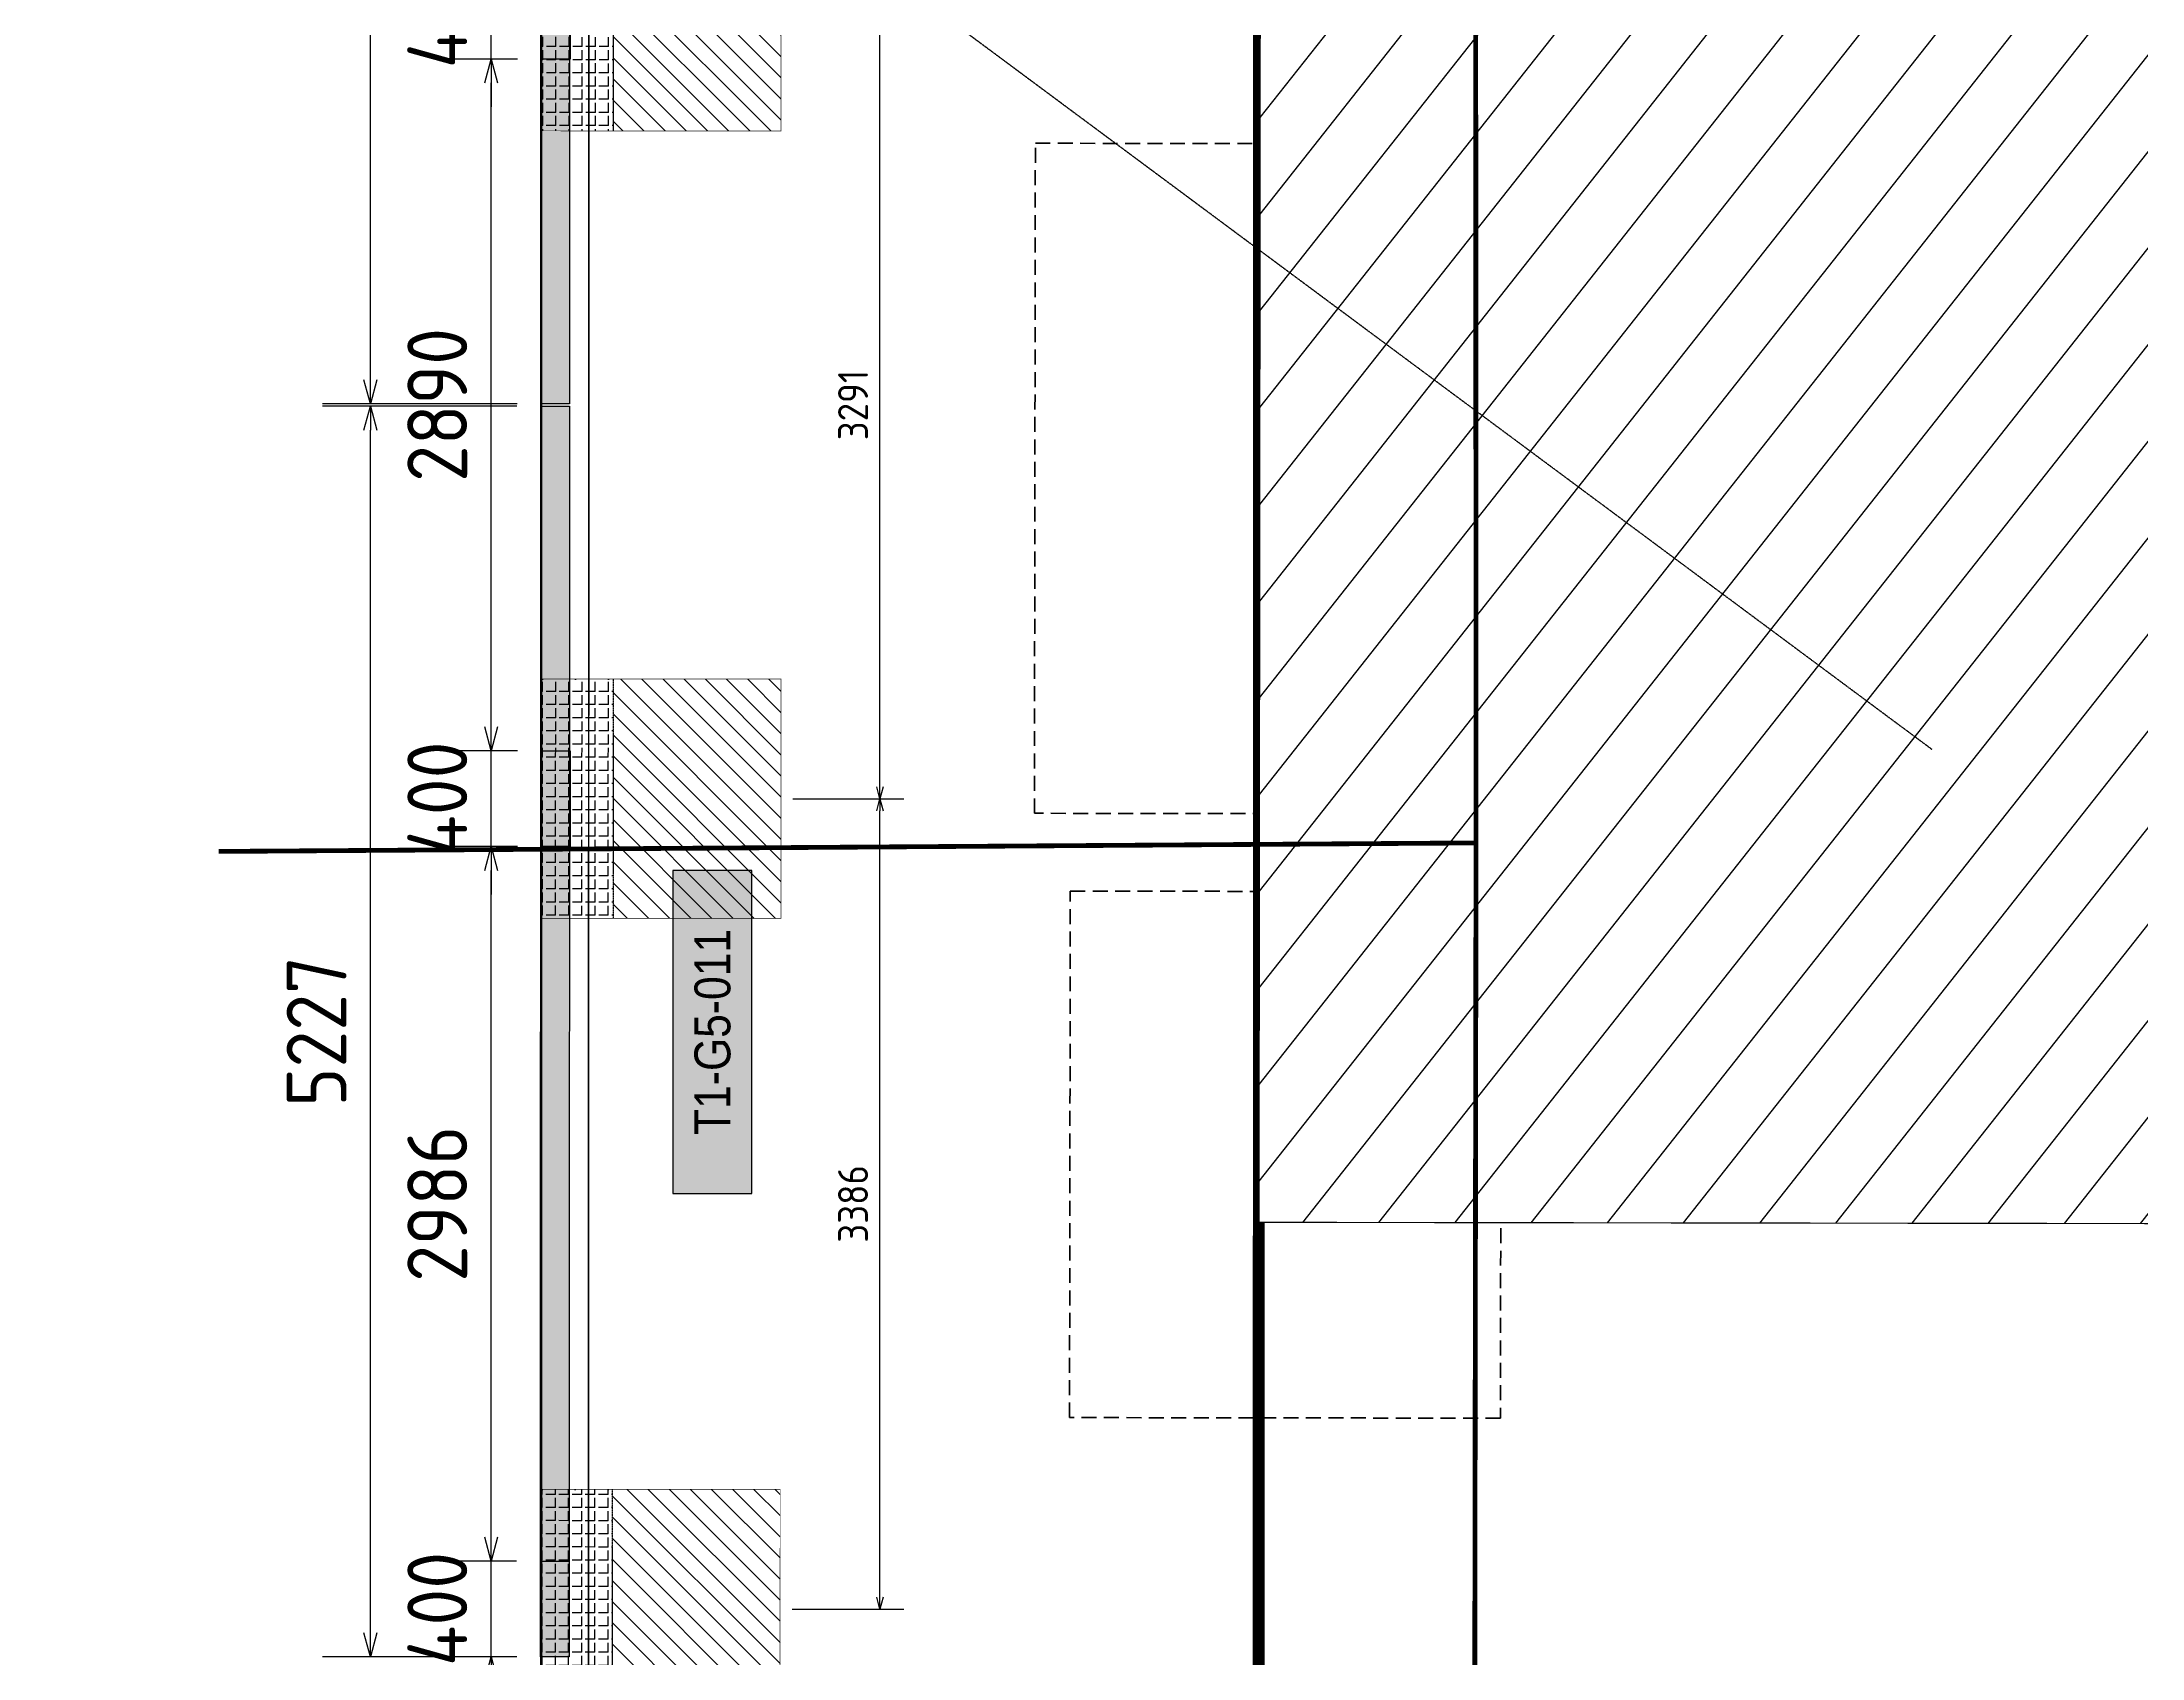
# Model space of a CAD drawing. Header units: centimetres. Extents: x -6122352 to 4157695, y -1694241 to 1947892.
# Drawn here: x 39366 to 48139, y -195069 to -188316 of the extents above; entities that cross this region are included whole.
import ezdxf
from ezdxf.enums import TextEntityAlignment as Align
from ezdxf.xclip import XClip

# ---------------------------------------------------------------- set-up
doc = ezdxf.new("R2010")
doc.units = ezdxf.units.CM
doc.header["$MEASUREMENT"] = 0
doc.header["$XCLIPFRAME"] = 2
doc.header["$PDMODE"] = 66
doc.header["$PDSIZE"] = 100
for name, pattern in [('DASHED2', [0.375, 0.25, -0.125]), ('XR-AR-END-SETTING OUT PLAN$0$23261-XR-AR-SI-GF$0$HIDDEN', [0.375, 0.25, -0.125]), ('XR-AR-END-SETTING OUT PLAN$0$23585-XR-AR-END-GROUND FLOOR$0$23261-XR-AR-SI-GF$0$HIDDEN', [0.375, 0.25, -0.125]), ('XR-AR-END-SETTING OUT PLAN$0$23585-XR-AR-END-GROUND FLOOR$0$945-4P-1-101-GROUND FLOOR PLAN$0$XR-MIDDLE-GROUND FLOOR PLAN$0$HIDDEN2', [0.1875, 0.125, -0.0625]), ('XR-AR-END-SETTING OUT PLAN$0$23585-XR-AR-END-GROUND FLOOR$0$XR-END-GROUND FLOOR PLAN$0$HIDDEN2', [0.1875, 0.125, -0.0625])]:
    doc.linetypes.add(name, pattern=pattern)
for name, color, linetype in [('23585-XR-AR-BOUNDARY WALLS AND SETBACKS$0$setback', 7, 'XR-AR-END-SETTING OUT PLAN$0$23261-XR-AR-SI-GF$0$HIDDEN'), ('@MI-MEP', 7, 'Continuous'), ('@MI-REF LAYER', 7, 'Continuous'), ('@MI-TYPE-01', 30, 'Continuous'), ('@MI-TYPE-02', 6, 'Continuous'), ('A-GLASS HATCH', 7, 'Continuous'), ('B_TH', 7, 'Continuous'), ('PANEL-TAGS', 7, 'Continuous'), ('XR-AR-END-SETTING OUT PLAN$0$23585-XR-AR-END-GROUND FLOOR$0$A-Flor-Strs', 1, 'Continuous')]:
    doc.layers.add(name, color=color, linetype=linetype)
doc.layers.add('23585-XR-AR-DAMAC PLOT LIMITS$0$1-End units', color=7, linetype='Continuous', lineweight=5, true_color=0xf8991e)
doc.layers.add('23585-XR-AR-DAMAC PLOT LIMITS$0$1-Open Space', color=7, linetype='Continuous', lineweight=5, true_color=0x90cf5a)
for name, color, linetype, lineweight in [('@ Foundations', 4, 'DASHED2', 50), ('A-ANNO-TEXT', 3, 'Continuous', 25), ('XR-AR-END-SETTING OUT PLAN$0$23585-XR-AR-END-GROUND FLOOR$0$A-DOOR-FULL', 1, 'Continuous', 9), ('XR-AR-END-SETTING OUT PLAN$0$23585-XR-AR-END-GROUND FLOOR$0$A-FLOR-OVHD', 9, 'XR-AR-END-SETTING OUT PLAN$0$23585-XR-AR-END-GROUND FLOOR$0$23261-XR-AR-SI-GF$0$HIDDEN', 15), ('XR-AR-END-SETTING OUT PLAN$0$23585-XR-AR-END-GROUND FLOOR$0$A-GLAZ-SILL', 8, 'Continuous', 5), ('XR-AR-END-SETTING OUT PLAN$0$23585-XR-AR-END-GROUND FLOOR$0$A-GLAZ-WNDO', 232, 'Continuous', 9), ('XR-AR-END-SETTING OUT PLAN$0$23585-XR-AR-END-GROUND FLOOR$0$A-WALL', 7, 'Continuous', 30), ('XR-AR-END-SETTING OUT PLAN$0$23585-XR-AR-END-GROUND FLOOR$0$S-COLS', 51, 'Continuous', 40), ('XR-AR-END-SETTING OUT PLAN$0$23585-XR-AR-END-GROUND FLOOR$0$S-COLS-PATT', 8, 'Continuous', 5)]:
    doc.layers.add(name, color=color, linetype=linetype, lineweight=lineweight)
doc.styles.add('PANELTAG_STYLE', font='arial.ttf')
doc.styles.add('Schueco-BEMSTIL', font='isocpeur.ttf', dxfattribs={"width": 0.9})
doc.styles.get("Standard").update_dxf_attribs({"font": 'arial.ttf'})
doc.dimstyles.new('LEADER', dxfattribs={"dimtxt": 0.18, "dimasz": 0.25, "dimexe": 0.18, "dimexo": 0.0625, "dimgap": 0.09, "dimtad": 0, "dimtih": 1, "dimtoh": 1, "dimdec": 4, "dimzin": 0, "dimdsep": 46, "dimtxsty": 'Standard', "dimblk": 'DOT', "dimcen": 0.09, "dimadec": 0, "dimazin": 0, "dimtfac": 1, "dimtdec": 4, "dimtofl": 0, "dimtmove": 0, "dimatfit": 3, "dimldrblk": 'DOT', "dimfxl": 1, "dimtolj": 1, "dimtzin": 0, "dimarcsym": 0})
doc.dimstyles.new('MI- JWC-TXT-2.5 MM', dxfattribs={"dimscale": 1.5, "dimtxt": 2.5, "dimasz": 1, "dimexe": 2, "dimexo": 1, "dimgap": 1, "dimtad": 1, "dimdec": 0, "dimdsep": 46, "dimtxsty": 'Schueco-BEMSTIL', "dimblk": 'OPEN30', "dimcen": 0, "dimdle": 2, "dimclrd": 140, "dimclre": 8, "dimclrt": 40, "dimadec": 0, "dimazin": 2, "dimtfac": 1, "dimtdec": 0, "dimtix": 1, "dimtmove": 2, "dimatfit": 3, "dimldrblk": 'OPEN', "dimfxl": 2, "dimlwd": -1, "dimlwe": -1, "dimarcsym": 0})

# ---------------------------------------------------------------- blocks, each defined once
blk = doc.blocks.new('23585-XR-AR-BOUNDARY WALLS AND SETBACKS')
at = {"layer": '23585-XR-AR-BOUNDARY WALLS AND SETBACKS$0$setback', "ltscale": 40, "const_width": 0.05}
blk.add_lwpolyline([(496575.5293, 2768805.4338, 0.020985), (496571.6135, 2768800.4393, 0.020001), (496568.2822, 2768795.3879), (496552.8072, 2768809.568), (496552.91, 2768809.6802), (496556.9634, 2768814.104), (496561.1181, 2768818.6385)], format="xyb", close=True, dxfattribs=at)
at = {"layer": '@MI-TYPE-01'}
blk.add_line((496567.9855, 2768791.862), (496548.7775, 2768809.4628), dxfattribs=at)
blk.add_lwpolyline([(496522.7663, 2768816.7485), (496540.535, 2768800.4673), (496546.7172, 2768807.2143), (496548.6424, 2768809.3153), (496567.8869, 2768791.6811, -0.000695), (496567.9855, 2768791.862)], format="xyb", dxfattribs=at)
blk = doc.blocks.new('A$C9d9485f6')
at = {"layer": 'A-ANNO-TEXT', "rotation": 312.4881850805905}
blk.add_blockref('23585-XR-AR-BOUNDARY WALLS AND SETBACKS', (-2377088.5348, -1504219.2521), dxfattribs=at)
blk = doc.blocks.new('23585-XR-AR-DAMAC PLOT LIMITS')
at = {"layer": '23585-XR-AR-DAMAC PLOT LIMITS$0$1-End units', "color": 251, "true_color": 0x636466}
blk.add_lwpolyline([(496572.8317, 2768799.5641, 0.031399), (496567.8869, 2768791.6811), (496548.5687, 2768809.3829), (496550.6981, 2768811.7069), (496554.7515, 2768816.1307)], format="xyb", close=True, dxfattribs=at)
at = {"layer": '23585-XR-AR-DAMAC PLOT LIMITS$0$1-Open Space', "color": 251, "true_color": 0x636466}
blk.add_lwpolyline([(496546.6435, 2768807.2819), (496548.5687, 2768809.3829), (496567.8869, 2768791.6811), (496567.4747, 2768790.9189), (496561.8047, 2768789.0107, 0.008585), (496545.5431, 2768796.2463), (496542.7337, 2768797.4295, 0.002468), (496538.0041, 2768799.3807, 0.002036), (496526.7415, 2768803.9017), (496528.9801, 2768809.5705), (496523.3059, 2768811.8093), (496521.0673, 2768806.1393), (496521.0575, 2768806.1431), (496519.4407, 2768813.1193), (496522.7663, 2768816.7485), (496540.4613, 2768800.5349)], format="xyb", close=True, dxfattribs=at)
blk = doc.blocks.new('A$Cf093b529')
at = {"layer": 'A-ANNO-TEXT'}
blk.add_blockref('23585-XR-AR-DAMAC PLOT LIMITS', (-495391.9901, -2768603.4419), dxfattribs=at)
blk = doc.blocks.new('A$Ca0a19fb5')
at = {"color": 1, "true_color": 0xeb0000, "const_width": 0.008}
blk.add_lwpolyline([(18.3021, 0.0228), (18.3316, -23.9774), (17.9681, -23.9778, 0.029706), (9.1822, -24.511, 0.031399), (0.0316, -26.202), (0, 0), (3.152, 0.0039), (9.152, 0.0113)], format="xyb", close=True, dxfattribs=at)
blk = doc.blocks.new('*U35')
for points in [[(91, 0), (41, 0), (41, 1021), (91, 1021)], [(0, 0), (38, 0), (38, -50), (50, -50), (50, -250), (0, -250)], [(1100, 0), (1062, 0), (1062, -50), (1050, -50), (1050, -250), (1100, -250)]]:
    blk.add_lwpolyline(points, close=True)
at = {"color": 8, "linetype": 'XR-AR-END-SETTING OUT PLAN$0$23585-XR-AR-END-GROUND FLOOR$0$XR-END-GROUND FLOOR PLAN$0$HIDDEN2'}
blk.add_arc((41, 0), 1021, 0, 90, dxfattribs=at)
at = {"layer": 'XR-AR-END-SETTING OUT PLAN$0$23585-XR-AR-END-GROUND FLOOR$0$A-GLAZ-SILL', "linetype": 'XR-AR-END-SETTING OUT PLAN$0$23585-XR-AR-END-GROUND FLOOR$0$945-4P-1-101-GROUND FLOOR PLAN$0$XR-MIDDLE-GROUND FLOOR PLAN$0$HIDDEN2', "ltscale": 3}
blk.add_lwpolyline([(0, 0), (1100, 0), (1100, -250), (0, -250)], close=True, dxfattribs=at)
blk = doc.blocks.new('*U37')
for points in [[(91, 0), (41, 0), (41, 1021), (91, 1021)], [(0, 0), (38, 0), (38, -50), (50, -50), (50, -110), (0, -110)], [(1100, 0), (1062, 0), (1062, -50), (1050, -50), (1050, -110), (1100, -110)]]:
    blk.add_lwpolyline(points, close=True)
at = {"color": 8, "linetype": 'XR-AR-END-SETTING OUT PLAN$0$23585-XR-AR-END-GROUND FLOOR$0$XR-END-GROUND FLOOR PLAN$0$HIDDEN2'}
blk.add_arc((41, 0), 1021, 0, 90, dxfattribs=at)
at = {"layer": 'XR-AR-END-SETTING OUT PLAN$0$23585-XR-AR-END-GROUND FLOOR$0$A-GLAZ-SILL', "linetype": 'XR-AR-END-SETTING OUT PLAN$0$23585-XR-AR-END-GROUND FLOOR$0$945-4P-1-101-GROUND FLOOR PLAN$0$XR-MIDDLE-GROUND FLOOR PLAN$0$HIDDEN2', "ltscale": 3}
blk.add_lwpolyline([(0, 0), (1100, 0), (1100, -110), (0, -110)], close=True, dxfattribs=at)
blk = doc.blocks.new('XR-AR-END-SETTING OUT PLAN$0$23585-XR-AR-END-GROUND FLOOR$0$A$C75a8815d')
at = {"layer": 'XR-AR-END-SETTING OUT PLAN$0$23585-XR-AR-END-GROUND FLOOR$0$S-COLS', "color": 252, "lineweight": 30}
for points in [[(0, 3500), (0, 2700), (250, 2700), (250, 3500)], [(0, 0), (0, 550), (250, 550), (250, 0)]]:
    blk.add_lwpolyline(points, close=True, dxfattribs=at)
blk = doc.blocks.new('XR-AR-END-SETTING OUT PLAN')
at = {"layer": 'XR-AR-END-SETTING OUT PLAN$0$23585-XR-AR-END-GROUND FLOOR$0$A-FLOR-OVHD', "color": 8}
blk.add_line((3200.1, 10250), (3200.1, 9000), dxfattribs=at)
at = {"layer": 'XR-AR-END-SETTING OUT PLAN$0$23585-XR-AR-END-GROUND FLOOR$0$A-FLOR-OVHD', "color": 8, "ltscale": 5}
for p, q in [((4150.1, 9210.3), (3250.2, 9610.4)), ((3250.2, 9210.3), (4150.1, 9610.4))]:
    blk.add_line(p, q, dxfattribs=at)
blk.add_lwpolyline([(3250.2, 9210.3), (4150.1, 9210.3), (4150.1, 9610.4), (3250.2, 9610.4)], close=True, dxfattribs=at)
at = {"layer": 'XR-AR-END-SETTING OUT PLAN$0$23585-XR-AR-END-GROUND FLOOR$0$A-Flor-Strs', "color": 8}
for p, q in [((3000.1, 10250), (3000.1, 9000)), ((3300.1, 10250), (3300.1, 9000)), ((3300.1, 9550), (3171.4, 9681.5)), ((3000.1, 9550), (3300.1, 9550)), ((3300.1, 9550), (3171.4, 9418.5))]:
    blk.add_line(p, q, dxfattribs=at)
at = {"layer": 'XR-AR-END-SETTING OUT PLAN$0$23585-XR-AR-END-GROUND FLOOR$0$A-GLAZ-SILL', "color": 8}
blk.add_line((3250.1, 6050), (3250.1, 8200), dxfattribs=at)
at = {"layer": 'XR-AR-END-SETTING OUT PLAN$0$23585-XR-AR-END-GROUND FLOOR$0$A-GLAZ-WNDO', "color": 8}
for p, q in [((3000.1, 8200), (3000.1, 8150)), ((3150.1, 8200), (3150.1, 8150)), ((3150.1, 6100), (3150.1, 8200)), ((3150.1, 8150), (3000.1, 8150)), ((3000.1, 7448), (3000.1, 7498)), ((3000.1, 7498), (3150.1, 7498)), ((3150.1, 7498), (3150.1, 7448)), ((3150.1, 7448), (3000.1, 7448)), ((3000.1, 6747), (3000.1, 6797)), ((3000.1, 6797), (3150.1, 6797)), ((3150.1, 6797), (3150.1, 6747)), ((3150.1, 6747), (3000.1, 6747)), ((3000.1, 6050), (3000.1, 6100)), ((3000.1, 6100), (3150.1, 6100)), ((3150.1, 6100), (3150.1, 6050)), ((3000.1, 6050), (3250.1, 6050))]:
    blk.add_line(p, q, dxfattribs=at)
for points in [[(3250.1, 8200), (3000.1, 8200)], [(3000.1, 7498), (3000.1, 8150)], [(3050.1, 8150), (3050.1, 7498)], [(3000.1, 6100), (3000.1, 7448)], [(3050.1, 7448), (3050.1, 6797)], [(3050.1, 6747), (3050.1, 6100)]]:
    blk.add_lwpolyline(points, dxfattribs=at)
at = {"layer": 'XR-AR-END-SETTING OUT PLAN$0$23585-XR-AR-END-GROUND FLOOR$0$A-WALL', "color": 8}
for points in [[(9250.1, 6650), (9050.1, 6650), (9050.1, 8750), (6850.1, 8750), (6850.1, 8700), (6750.1, 8700), (6750.1, 8750), (6650.1, 8750), (6650.1, 8850), (6950.1, 8850), (6950.1, 8900), (7050.1, 8900), (7050.1, 8850), (9050.1, 8850), (9050.1, 10350), (7050.1, 10350), (7050.1, 9800), (6950.1, 9800), (6950.1, 10550), (7050.1, 10550), (7050.1, 10450), (9050.1, 10450), (9049.9, 19523.4), (9250, 19523.4)], [(4790.1, 8750), (3250.1, 8750), (3250.1, 8200), (3000.1, 8200), (3000.1, 9000), (4540.1, 9000), (4540.1, 9050), (4790.1, 9050)], [(5650.1, 8750), (4790.1, 8750), (4790.1, 8850), (5650.1, 8850)], [(3250.1, 5750), (3250.1, 5750), (3250.1, 6050), (3000.1, 6050), (3000.1, 5500), (3250.1, 5500)], [(3250.1, 5500), (7760.1, 5500), (7760.1, 5750), (3250.1, 5750)]]:
    blk.add_lwpolyline(points, close=True, dxfattribs=at)
blk.add_lwpolyline([(3850.1, 10500), (5750.1, 10500), (5750.1, 10250), (4790.1, 10250), (4790.1, 10150), (4540.1, 10150), (4540.1, 10250), (3000.1, 10250), (3000.1, 12000), (3250.1, 12000), (3250.1, 11100), (3850.1, 11100), (3850.1, 10500)], dxfattribs=at)
at = {"layer": 'XR-AR-END-SETTING OUT PLAN$0$23585-XR-AR-END-GROUND FLOOR$0$A-DOOR-FULL', "color": 8, "xscale": -1, "rotation": 270}
blk.add_blockref('*U35', (4790.1, 9050), dxfattribs=at)
at = {"layer": 'XR-AR-END-SETTING OUT PLAN$0$23585-XR-AR-END-GROUND FLOOR$0$A-DOOR-FULL', "color": 8, "xscale": 0.9090909090912127, "yscale": 0.9090909090912127, "zscale": 0.9090909090912127, "rotation": 179.9999999999999}
blk.add_blockref('*U37', (6650.1, 8750), dxfattribs=at)
at = {"layer": 'XR-AR-END-SETTING OUT PLAN$0$23585-XR-AR-END-GROUND FLOOR$0$S-COLS-PATT', "color": 8}
blk.add_blockref('XR-AR-END-SETTING OUT PLAN$0$23585-XR-AR-END-GROUND FLOOR$0$A$C75a8815d', (3000.1, 5500), dxfattribs=at)
blk = doc.blocks.new('END UNIT')
at = {"xscale": 0.001, "yscale": 0.001, "zscale": 0.001}
blk.add_blockref('XR-AR-END-SETTING OUT PLAN', (-9.1502, 0), dxfattribs=at)
blk = doc.blocks.new('TH')
blk.add_blockref('END UNIT', (499491.2348, 2769954.4035))
blk = doc.blocks.new('23585-XR-AR-MALDIVE-3$0$TH')
at = {"layer": 'B_TH', "xscale": 1.000038466017846, "yscale": 1.000038466017846, "zscale": 1.000038466017846}
blk.add_blockref('TH', (-19.213, -106.5491), dxfattribs=at)
at = {"layer": '@ Foundations', "linetype": 'DASHED2', "ltscale": 0.25}
for points in [[(499486.2598, 2769961.6041), (499484.1598, 2769961.6041), (499484.1598, 2769964.4041), (499486.2598, 2769964.4041)], [(499486.1101, 2769959.0791), (499484.3101, 2769959.0791), (499484.3101, 2769961.2791), (499486.1101, 2769961.2791)]]:
    blk.add_lwpolyline(points, close=True, dxfattribs=at)
blk = doc.blocks.new('_Dot')
at = {"color": 0, "linetype": 'ByBlock', "lineweight": -2}
blk.add_line((-0.5, 0), (-1, 0), dxfattribs=at)
at = {"color": 0, "linetype": 'ByBlock', "const_width": 0.5}
blk.add_lwpolyline([(-0.25, 0, 1), (0.25, 0, 1)], format="xyb", close=True, dxfattribs=at)
blk = doc.blocks.new('A$Ccde8a8ae')
at = {"color": 1, "true_color": 0xeb0000, "const_width": 0.008}
blk.add_lwpolyline([(18.3021, 0.0228), (18.3316, -23.9774), (17.9681, -23.9778, 0.029706), (9.1822, -24.511, 0.031399), (0.0316, -26.202), (0, 0), (3.152, 0.0039), (9.152, 0.0113)], format="xyb", close=True, dxfattribs=at)
blk = doc.blocks.new('RCC COPING')
at = {"layer": '@MI-TYPE-01', "transparency": 33554679}
h = blk.add_hatch(color=8, dxfattribs=at)
h.dxf.hatch_style = 1
h.paths.add_polyline_path([(60, 200), (-60, 200), (-60, -200), (60, -200)])
at = {"layer": '@MI-TYPE-01', "color": 30}
blk.add_lwpolyline([(-60, 200), (60, 200), (60, -200), (-60, -200)], close=True, dxfattribs=at)
blk = doc.blocks.new('T1-FOOTING')
at = {"transparency": 33554679}
h = blk.add_hatch(dxfattribs=at)
h.set_pattern_fill('ANGLE', color=256, scale=500)
h.set_pattern_definition([(0, (0, 0), (0, 137.5), [100, -37.5]), (90, (0, 0), (-137.5, 8e-15), [100, -37.5])])
h.paths.add_polyline_path([(-500, -300), (500, -300), (500, 0), (-500, 0)])
h.paths.add_polyline_path([(-499.75, -299.75), (499.75, -299.75), (499.75, -0.25), (-499.75, -0.25)], flags=16)
h = blk.add_hatch(dxfattribs=at)
h.set_pattern_fill('ANGLE', color=8, scale=200)
h.set_pattern_definition([(0, (0, 0), (0, 55), [40, -15]), (90, (0, 0), (-55, 3e-15), [40, -15])])
h.paths.add_polyline_path([(500, -300), (500, 0), (-500, 0), (-500, -300)])
h = blk.add_hatch(dxfattribs=at)
h.set_pattern_fill('ANSI31', color=8, scale=500)
h.paths.add_polyline_path([(500, -1000), (500, -300), (-500, -300), (-500, -1000)])
at = {"layer": '@MI-TYPE-01', "color": 240, "linetype": 'DASHED2', "true_color": 0xed1f24}
blk.add_line((-500, -300), (500, -300), dxfattribs=at)
at = {"layer": '@MI-TYPE-01', "color": 240, "true_color": 0xed1f24, "const_width": 2.5}
blk.add_lwpolyline([(-500, 0), (500, 0), (500, -1000), (-500, -1000)], close=True, dxfattribs=at)
blk = doc.blocks.new('_Open30')
at = {"color": 0, "linetype": 'ByBlock', "lineweight": -2}
for p, q in [((-1, 0.268), (0, 0)), ((0, 0), (-1, -0.268)), ((0, 0), (-1, 0))]:
    blk.add_line(p, q, dxfattribs=at)
blk = doc.blocks.new('*D3576')
at = {"layer": '@MI-TYPE-02', "color": 8, "transparency": 16777216}
for p, q in [((41350.2, -189837.2), (40538.2, -189837.2)), ((41349.2, -195063.7), (40538.2, -195063.7))]:
    blk.add_line(p, q, dxfattribs=at)
at = {"layer": '@MI-TYPE-02', "color": 140, "transparency": 16777216}
blk.add_line((40738.2, -194963.7), (40738.2, -189937.2), dxfattribs=at)
at = {"layer": 'Defpoints', "color": 0, "transparency": 16777216}
for p in [(40738.2, -189837.2), (41450.2, -189837.2), (41449.2, -195063.7)]:
    blk.add_point(p, dxfattribs=at)
at = {"layer": '@MI-TYPE-02', "color": 140, "transparency": 16777216, "xscale": 100, "yscale": 100, "zscale": 100}
for p, rotation in [((40738.2, -189837.2), 90), ((40738.2, -195063.7), 270)]:
    blk.add_blockref('_Open30', p, dxfattribs=dict(at, rotation=rotation))
at = {"layer": '@MI-TYPE-02', "color": 40, "transparency": 16777216, "insert": (40513.2, -192450.5), "char_height": 250, "attachment_point": 5, "rotation": 90, "style": 'Schueco-BEMSTIL'}
blk.add_mtext('5227', dxfattribs=at)
blk = doc.blocks.new('_Open')
at = {"color": 0, "linetype": 'ByBlock', "lineweight": -2}
for p, q in [((-1, 0.2), (0, 0)), ((-1, -0.2), (0, 0)), ((0, 0), (-1, 0))]:
    blk.add_line(p, q, dxfattribs=at)
blk = doc.blocks.new('*D3577')
at = {"layer": '@MI-TYPE-02', "color": 8, "transparency": 16777216}
for p, q in [((41353.6, -184696.5), (40538.2, -184696.5)), ((41351.2, -189827.2), (40538.2, -189827.2))]:
    blk.add_line(p, q, dxfattribs=at)
at = {"layer": '@MI-TYPE-02', "color": 140, "transparency": 16777216}
blk.add_line((40738.2, -189727.2), (40738.2, -184796.5), dxfattribs=at)
at = {"layer": 'Defpoints', "color": 0, "transparency": 16777216}
for p in [(40738.2, -184696.5), (41453.6, -184696.5), (41451.2, -189827.2)]:
    blk.add_point(p, dxfattribs=at)
at = {"layer": '@MI-TYPE-02', "color": 140, "transparency": 16777216, "xscale": 100, "yscale": 100, "zscale": 100}
for p, rotation in [((40738.2, -184696.5), 90), ((40738.2, -189827.2), 270)]:
    blk.add_blockref('_Open30', p, dxfattribs=dict(at, rotation=rotation))
at = {"layer": '@MI-TYPE-02', "color": 40, "transparency": 16777216, "insert": (40513.2, -187261.8), "char_height": 250, "attachment_point": 5, "rotation": 90, "style": 'Schueco-BEMSTIL'}
blk.add_mtext('5131', dxfattribs=at)
blk = doc.blocks.new('*D3582')
at = {"layer": '@MI-TYPE-02', "color": 140, "transparency": 16777216}
for p, q in [((41242.6, -194563.7), (41242.6, -194463.7)), ((41242.6, -195063.7), (41242.6, -194663.7)), ((41242.6, -195163.7), (41242.6, -195263.7))]:
    blk.add_line(p, q, dxfattribs=at)
at = {"layer": '@MI-TYPE-02', "color": 8, "transparency": 16777216}
for p, q in [((41349.3, -194663.7), (41042.6, -194663.7)), ((41349.7, -195063.7), (41042.6, -195063.7))]:
    blk.add_line(p, q, dxfattribs=at)
at = {"layer": 'Defpoints', "color": 0, "transparency": 16777216}
for p in [(41242.6, -194663.7), (41449.3, -194663.7), (41449.7, -195063.7)]:
    blk.add_point(p, dxfattribs=at)
at = {"layer": '@MI-TYPE-02', "color": 140, "transparency": 16777216, "xscale": 100, "yscale": 100, "zscale": 100}
for p, rotation in [((41242.6, -194663.7), 270), ((41242.6, -195063.7), 90)]:
    blk.add_blockref('_Open30', p, dxfattribs=dict(at, rotation=rotation))
at = {"layer": '@MI-TYPE-02', "color": 40, "transparency": 16777216, "insert": (41017.6, -194863.7), "char_height": 250, "attachment_point": 5, "rotation": 90, "style": 'Schueco-BEMSTIL'}
blk.add_mtext('400', dxfattribs=at)
blk = doc.blocks.new('*D3583')
at = {"layer": '@MI-TYPE-02', "color": 8, "transparency": 16777216}
for p, q in [((41353.2, -191677.4), (41042.6, -191677.4)), ((41349.3, -194663.7), (41042.6, -194663.7))]:
    blk.add_line(p, q, dxfattribs=at)
at = {"layer": '@MI-TYPE-02', "color": 140, "transparency": 16777216}
blk.add_line((41242.6, -194563.7), (41242.6, -191777.4), dxfattribs=at)
at = {"layer": 'Defpoints', "color": 0, "transparency": 16777216}
for p in [(41242.6, -191677.4), (41453.2, -191677.4), (41449.3, -194663.7)]:
    blk.add_point(p, dxfattribs=at)
at = {"layer": '@MI-TYPE-02', "color": 140, "transparency": 16777216, "xscale": 100, "yscale": 100, "zscale": 100}
for p, rotation in [((41242.6, -191677.4), 90), ((41242.6, -194663.7), 270)]:
    blk.add_blockref('_Open30', p, dxfattribs=dict(at, rotation=rotation))
at = {"layer": '@MI-TYPE-02', "color": 40, "transparency": 16777216, "insert": (41017.6, -193170.6), "char_height": 250, "attachment_point": 5, "rotation": 90, "style": 'Schueco-BEMSTIL'}
blk.add_mtext('2986', dxfattribs=at)
blk = doc.blocks.new('*D3584')
at = {"layer": '@MI-TYPE-02', "color": 140, "transparency": 16777216}
for p, q in [((41242.6, -191177.4), (41242.6, -191077.4)), ((41242.6, -191677.4), (41242.6, -191277.4)), ((41242.6, -191777.4), (41242.6, -191877.4))]:
    blk.add_line(p, q, dxfattribs=at)
at = {"layer": '@MI-TYPE-02', "color": 8, "transparency": 16777216}
for p, q in [((41353.4, -191277.4), (41042.6, -191277.4)), ((41353.2, -191677.4), (41042.6, -191677.4))]:
    blk.add_line(p, q, dxfattribs=at)
at = {"layer": 'Defpoints', "color": 0, "transparency": 16777216}
for p in [(41242.6, -191277.4), (41453.4, -191277.4), (41453.2, -191677.4)]:
    blk.add_point(p, dxfattribs=at)
at = {"layer": '@MI-TYPE-02', "color": 140, "transparency": 16777216, "xscale": 100, "yscale": 100, "zscale": 100}
for p, rotation in [((41242.6, -191277.4), 270), ((41242.6, -191677.4), 90)]:
    blk.add_blockref('_Open30', p, dxfattribs=dict(at, rotation=rotation))
at = {"layer": '@MI-TYPE-02', "color": 40, "transparency": 16777216, "insert": (41017.6, -191477.4), "char_height": 250, "attachment_point": 5, "rotation": 90, "style": 'Schueco-BEMSTIL'}
blk.add_mtext('400', dxfattribs=at)
blk = doc.blocks.new('*D3585')
at = {"layer": '@MI-TYPE-02', "color": 8, "transparency": 16777216}
for p, q in [((41353.3, -188386.9), (41042.6, -188386.9)), ((41353.4, -191277.4), (41042.6, -191277.4))]:
    blk.add_line(p, q, dxfattribs=at)
at = {"layer": '@MI-TYPE-02', "color": 140, "transparency": 16777216}
blk.add_line((41242.6, -191177.4), (41242.6, -188486.9), dxfattribs=at)
at = {"layer": 'Defpoints', "color": 0, "transparency": 16777216}
for p in [(41242.6, -188386.9), (41453.3, -188386.9), (41453.4, -191277.4)]:
    blk.add_point(p, dxfattribs=at)
at = {"layer": '@MI-TYPE-02', "color": 140, "transparency": 16777216, "xscale": 100, "yscale": 100, "zscale": 100}
for p, rotation in [((41242.6, -188386.9), 90), ((41242.6, -191277.4), 270)]:
    blk.add_blockref('_Open30', p, dxfattribs=dict(at, rotation=rotation))
at = {"layer": '@MI-TYPE-02', "color": 40, "transparency": 16777216, "insert": (41017.6, -189832.2), "char_height": 250, "attachment_point": 5, "rotation": 90, "style": 'Schueco-BEMSTIL'}
blk.add_mtext('2890', dxfattribs=at)
blk = doc.blocks.new('*D3586')
at = {"layer": '@MI-TYPE-02', "color": 140, "transparency": 16777216}
for p, q in [((41242.6, -187886.9), (41242.6, -187786.9)), ((41242.6, -188386.9), (41242.6, -187986.9)), ((41242.6, -188486.9), (41242.6, -188586.9))]:
    blk.add_line(p, q, dxfattribs=at)
at = {"layer": '@MI-TYPE-02', "color": 8, "transparency": 16777216}
for p, q in [((41352.9, -187986.9), (41042.6, -187986.9)), ((41353.3, -188386.9), (41042.6, -188386.9))]:
    blk.add_line(p, q, dxfattribs=at)
at = {"layer": 'Defpoints', "color": 0, "transparency": 16777216}
for p in [(41242.6, -187986.9), (41452.9, -187986.9), (41453.3, -188386.9)]:
    blk.add_point(p, dxfattribs=at)
at = {"layer": '@MI-TYPE-02', "color": 140, "transparency": 16777216, "xscale": 100, "yscale": 100, "zscale": 100}
for p, rotation in [((41242.6, -187986.9), 270), ((41242.6, -188386.9), 90)]:
    blk.add_blockref('_Open30', p, dxfattribs=dict(at, rotation=rotation))
at = {"layer": '@MI-TYPE-02', "color": 40, "transparency": 16777216, "insert": (41017.6, -188186.9), "char_height": 250, "attachment_point": 5, "rotation": 90, "style": 'Schueco-BEMSTIL'}
blk.add_mtext('400', dxfattribs=at)
blk = doc.blocks.new('*D3643')
at = {"layer": '@MI-TYPE-01', "color": 8, "transparency": 16777216}
for p, q in [((42503.3, -191477.8), (42967, -191477.8)), ((42499.8, -194864.1), (42967, -194864.1))]:
    blk.add_line(p, q, dxfattribs=at)
at = {"layer": '@MI-TYPE-01', "color": 140, "transparency": 16777216}
blk.add_line((42867, -194814.1), (42867, -191527.8), dxfattribs=at)
at = {"layer": 'Defpoints', "color": 0, "transparency": 16777216}
for p in [(42453.3, -191477.8), (42867, -191477.8), (42449.8, -194864.1)]:
    blk.add_point(p, dxfattribs=at)
at = {"layer": '@MI-TYPE-01', "color": 140, "transparency": 16777216, "xscale": 50, "yscale": 50, "zscale": 50}
for p, rotation in [((42867, -191477.8), 90), ((42867, -194864.1), 270)]:
    blk.add_blockref('_Open30', p, dxfattribs=dict(at, rotation=rotation))
at = {"layer": '@MI-TYPE-01', "color": 40, "transparency": 16777216, "insert": (42754.5, -193170.9), "char_height": 125, "attachment_point": 5, "rotation": 90, "style": 'Schueco-BEMSTIL'}
blk.add_mtext('3386', dxfattribs=at)
blk = doc.blocks.new('*D3644')
at = {"layer": '@MI-TYPE-01', "color": 8, "transparency": 16777216}
for p, q in [((42003.4, -188187.1), (42967, -188187.1)), ((42503.3, -191477.8), (42967, -191477.8))]:
    blk.add_line(p, q, dxfattribs=at)
at = {"layer": '@MI-TYPE-01', "color": 140, "transparency": 16777216}
blk.add_line((42867, -191427.8), (42867, -188237.1), dxfattribs=at)
at = {"layer": 'Defpoints', "color": 0, "transparency": 16777216}
for p in [(41953.4, -188187.1), (42867, -188187.1), (42453.3, -191477.8)]:
    blk.add_point(p, dxfattribs=at)
at = {"layer": '@MI-TYPE-01', "color": 140, "transparency": 16777216, "xscale": 50, "yscale": 50, "zscale": 50}
for p, rotation in [((42867, -188187.1), 90), ((42867, -191477.8), 270)]:
    blk.add_blockref('_Open30', p, dxfattribs=dict(at, rotation=rotation))
at = {"layer": '@MI-TYPE-01', "color": 40, "transparency": 16777216, "insert": (42754.5, -189832.5), "char_height": 125, "attachment_point": 5, "rotation": 90, "style": 'Schueco-BEMSTIL'}
blk.add_mtext('3291', dxfattribs=at)
blk = doc.blocks.new('PANELTAG')
at = {"layer": 'PANEL-TAGS', "color": 1}
blk.add_lwpolyline([(-13.5, -3.3), (13.5, -3.3), (13.5, 3.3), (-13.5, 3.3)], close=True, dxfattribs=at)
at = {"layer": 'PANEL-TAGS', "color": 40, "true_color": 0xffd700}
blk.add_solid([(-13.5, -3.3), (13.5, -3.3), (-13.5, 3.3), (13.5, 3.3)], dxfattribs=at)
at = {"layer": 'PANEL-TAGS', "color": 5, "style": 'PANELTAG_STYLE', "width": 0.85}
blk.add_attdef('TAGNO', text='', height=3, dxfattribs=at).set_placement((0, 0), align=Align.MIDDLE)

msp = doc.modelspace()

# ---------------------------------------------------------------- hatches: boundary and pattern name
at = {"layer": 'A-GLASS HATCH'}
h = msp.add_hatch(color=30, dxfattribs=at)
h.dxf.hatch_style = 1
h.paths.add_polyline_path([(41450.23544, -189827.21692), (41451.14579, -184696.4565), (41571.14578, -184696.47777), (41570.23544, -189827.23819)])
h = msp.add_hatch(color=30, dxfattribs=at)
h.dxf.hatch_style = 1
h.paths.add_polyline_path([(41449.19211, -195063.72981), (41450.23544, -189837.21559), (41570.23544, -189837.23952), (41569.1921, -195063.75374)])

# ---------------------------------------------------------------- linework, layer by layer
at = {"layer": '@MI-TYPE-02', "color": 30}
for points in [[(41450.23544, -189827.21692), (41451.14579, -184696.4565), (41571.14578, -184696.47777), (41570.23544, -189827.23819)], [(41449.19211, -195063.72981), (41450.23544, -189837.21559), (41570.23544, -189837.23952), (41569.1921, -195063.75374)]]:
    msp.add_lwpolyline(points, close=True, dxfattribs=at)
at = {"layer": '@MI-TYPE-02', "color": 94}
msp.add_lwpolyline([(41450.23544, -189837.21559), (41570.23544, -189837.23952)], dxfattribs=at)

# ---------------------------------------------------------------- block references
at = {"layer": '@MI-MEP', "color": 10, "xscale": 1000, "yscale": 1000, "zscale": 1000, "rotation": 359.919269632221}
msp.add_blockref('A$Ca0a19fb5', (41454.21327, -174755.44223), dxfattribs=at)
at = {"layer": '@MI-REF LAYER', "xscale": 1000, "yscale": 1000, "zscale": 1000}
msp.add_blockref('A$C9d9485f6', (-23958.95046, 48155.57226), dxfattribs=at)
at = {"layer": '@MI-REF LAYER', "xscale": 1000, "yscale": 1000, "zscale": 1000, "rotation": 312.4882903633292}
msp.add_blockref('A$Cf093b529', (-891608.73293, 539022.72011), dxfattribs=at)
at = {"layer": '@MI-TYPE-01', "rotation": 359.9898439714728}
for p in [(41512.83657, -188186.95518), (41512.74749, -191477.44289), (41509.22756, -194863.74178)]:
    msp.add_blockref('RCC COPING', p, dxfattribs=at)

# ---------------------------------------------------------------- dimensions: what is measured, and where the dimension line sits
at = {"layer": '@MI-TYPE-02', "color": 94}
for base, p1, p2, picture, middle in [((40738.24357, -184696.45693), (41451.16237, -189827.21708), (41453.56814, -184696.45693), '*D3577', (40513.24357, -187261.83701)), ((41242.56858, -187986.94454), (41453.33725, -188386.94463), (41452.87203, -187986.94454), '*D3586', (41017.56858, -188186.94459)), ((41242.56858, -188386.94463), (41453.38997, -191277.43237), (41453.33725, -188386.94463), '*D3585', (41017.56858, -189832.1885)), ((41242.56858, -191277.43237), (41453.24817, -191677.43235), (41453.38997, -191277.43237), '*D3584', (41017.56858, -191477.43236)), ((41242.56858, -191677.43235), (41449.26301, -194663.73115), (41453.24817, -191677.43235), '*D3583', (41017.56858, -193170.58175)), ((41242.56858, -194663.73115), (41449.72823, -195063.73124), (41449.26301, -194663.73115), '*D3582', (41017.56858, -194863.73119))]:
    dim = msp.add_linear_dim(base=base, p1=p1, p2=p2, angle=90, dimstyle='MI- JWC-TXT-2.5 MM', dxfattribs=at)
    dim.commit()
    dim.dimension.update_dxf_attribs({"geometry": picture, "text_midpoint": middle})

# ---------------------------------------------------------------- next in the draw order: block references
at = {"layer": '@MI-REF LAYER'}
ref = msp.add_blockref('23585-XR-AR-MALDIVE-3$0$TH', (-503343056.15945, -2769446614.89859), dxfattribs=dict(at, xscale=1000, yscale=1000, zscale=1000, rotation=359.9192696322236))
XClip(ref).set_block_clipping_path([(499500.3523551957, 2769954.4084630646), (499482.3097834596, 2769952.2322514663), (499482.2784600458, 2769978.3072150415), (499485.2204628377, 2769978.2958325259), (499491.2204141584, 2769978.3421801412), (499500.3204362807, 2769978.3077802463)])

# ---------------------------------------------------------------- next in the draw order: wipeouts: each hides what was drawn before it
msp.add_wipeout([(33133.15531, -189605.07151), (40102.63885, -189598.11676), (40106.33103, -193298.11492), (33136.84748, -193305.06967)]).dxf.layer = '@MI-REF LAYER'
at = {"color": 6}
msp.add_wipeout([(35810.39327, -194189.70732), (40310.3932, -194190.48707), (40310.07503, -196026.69855), (35810.0751, -196025.9188)], dxfattribs=at).translate(0, 0, 0.00012).dxf.layer = '@MI-REF LAYER'

# ---------------------------------------------------------------- next in the draw order: block references
at = {"layer": '@MI-TYPE-01', "rotation": 89.97968794290432}
for p in [(41453.40816, -188186.94465), (41453.31907, -191477.43237), (41449.79914, -194863.73126)]:
    msp.add_blockref('T1-FOOTING', p, dxfattribs=at)
at = {"layer": 'PANEL-TAGS'}
ref = msp.add_blockref('PANELTAG', (42167.07046, -192452.22245), dxfattribs=dict(at, xscale=50.00000000000001, yscale=50.00000000000001, zscale=50.00000000000001, rotation=90.00000000000001))
ref.add_attrib('TAGNO', 'T1-G5-011', dxfattribs={"color": 5, "height": 150, "rotation": 90, "style": 'PANELTAG_STYLE', "width": 0.85}).set_placement((42167.07046, -192452.22245), align=Align.MIDDLE_CENTER)

# ---------------------------------------------------------------- next in the draw order: dimensions: what is measured, and where the dimension line sits
at = {"layer": '@MI-TYPE-01'}
for base, p1, p2, picture, middle in [((42866.95659, -188187.12191), (42453.31901, -191477.78689), (41953.40812, -188187.12191), '*D3644', (42754.45659, -189832.4544)), ((42866.95659, -191477.78689), (42449.79907, -194864.08577), (42453.31901, -191477.78689), '*D3643', (42754.45659, -193170.93633))]:
    dim = msp.add_linear_dim(base=base, p1=p1, p2=p2, angle=90, dimstyle='MI- JWC-TXT-2.5 MM', dxfattribs=at)
    dim.commit()
    dim.dimension.update_dxf_attribs({"geometry": picture, "text_midpoint": middle})
at = {"layer": '@MI-TYPE-02', "color": 94}
dim = msp.add_linear_dim(base=(40738.24357, -189837.21559), p1=(41449.19211, -195063.73114), p2=(41450.23444, -189837.21559), angle=90, dimstyle='MI- JWC-TXT-2.5 MM', dxfattribs=at)
dim.commit()
dim.dimension.update_dxf_attribs({"geometry": '*D3576', "text_midpoint": (40513.24357, -192450.47336)})

# ---------------------------------------------------------------- next in the draw order: wipeouts: each hides what was drawn before it
at = {"color": 10}
msp.add_wipeout([(56745.37698, -193265.27017), (44450.46985, -193247.94634), (44464.85539, -178974.13139), (56755.56316, -178976.31728)], dxfattribs=at).dxf.layer = '@MI-REF LAYER'

# ---------------------------------------------------------------- next in the draw order: hatches: boundary and pattern name
at = {"layer": '@MI-REF LAYER', "transparency": 33554508}
h = msp.add_hatch(dxfattribs=at)
h.set_pattern_fill('ANSI31', color=256, scale=2000, angle=186.72236)
h.paths.add_polyline_path([(44464.83857, -178974.15757), (44450.45304, -193247.97267), (56745.37698, -193265.29637), (56765.53364, -178991.48939)])

# ---------------------------------------------------------------- next in the draw order: linework, layer by layer
at = {"layer": '@MI-REF LAYER', "color": 1, "const_width": 20}
msp.add_lwpolyline([(41544.8052, -200751.23295), (45348.30931, -197372.57388), (45356.91255, -191662.49543), (40104.73441, -191698.11572), (45356.91255, -191662.49543), (45352.34357, -179034.1287), (41604.02947, -174803.4996)], dxfattribs=at)
at = {"layer": '@MI-REF LAYER', "const_width": 5}
msp.add_lwpolyline([(44464.83857, -178974.15757), (44450.45304, -193247.97267), (56745.37698, -193265.29637), (56765.53364, -178991.48939)], close=True, dxfattribs=at)

# ---------------------------------------------------------------- next in the draw order: block references
at = {"layer": '@MI-REF LAYER', "color": 10, "xscale": 1000, "yscale": 1000, "zscale": 1000, "rotation": 359.9244843170935}
msp.add_blockref('A$Ccde8a8ae', (41454.3314, -174755.65388), dxfattribs=at)

# ---------------------------------------------------------------- next in the draw order: leaders
at = {"layer": '@MI-REF LAYER', "linetype": 'DASHED2'}
msp.add_leader([(43140.0628, -188210.90329), (47260.93029, -191270.96384)], dimstyle='LEADER', dxfattribs=at)

doc.saveas('drawing.dxf')
